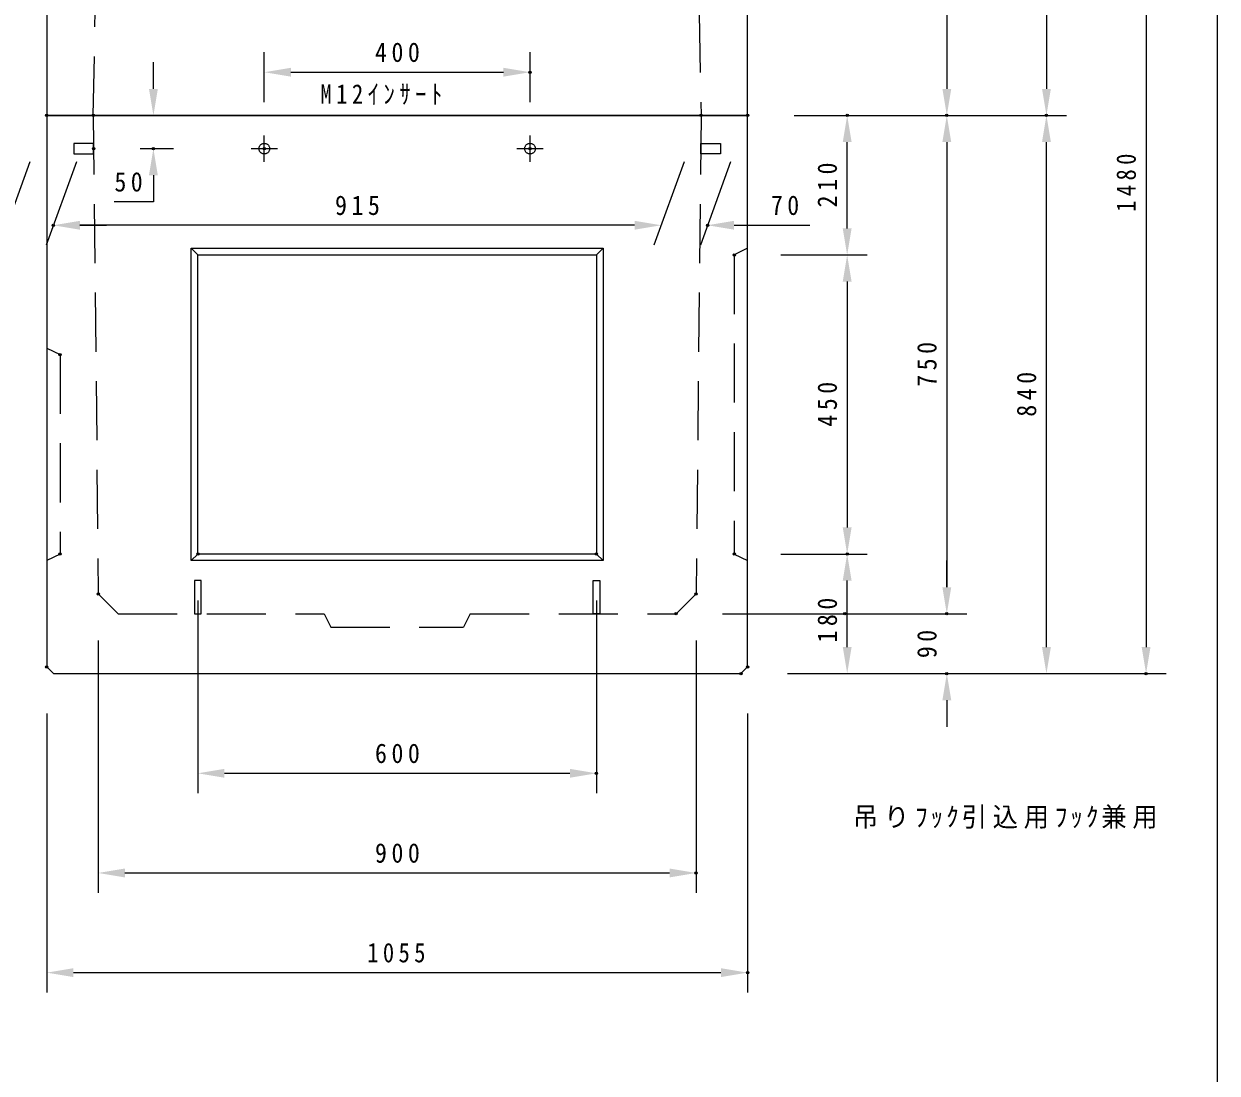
# Model space of a CAD drawing. Units: millimetres, scale not verified. Extents: x -4060 to 4060, y -2828 to 2828.
# Drawn here: x 2264 to 4060, y 0 to 1579 of the extents above; entities that cross this region are included whole.
import ezdxf

# ---------------------------------------------------------------- set-up
doc = ezdxf.new("R2010")
doc.units = ezdxf.units.MM
doc.header["$LTSCALE"] = 7
doc.header["$PDMODE"] = 32
doc.header["$PDSIZE"] = 3.5
doc.linetypes.add('USER1', pattern=[19.05, 12.7, -6.35])
for name, color, linetype, lineweight in [('0-1_DASHED', 7, 'USER1', 18), ('0-5_TXT', 7, 'Continuous', 18), ('0-7_LAYER', 7, 'Continuous', 18), ('0-A_NO', 7, 'Continuous', 18), ('0-B_NO2', 7, 'USER1', 18)]:
    doc.layers.add(name, color=color, linetype=linetype, lineweight=lineweight)
doc.layers.add('0-2_DIM', color=7, linetype='Continuous')
doc.layers.add('0-8_Defpoints', color=7, linetype='Continuous')
doc.styles.add('ＭＳ ゴシック', font='')
doc.styles.get('ＭＳ ゴシック').set_extended_font_data('MS Gothic')

# ---------------------------------------------------------------- blocks, each defined once
blk = doc.blocks.new('D36')
at = {"layer": '0-2_DIM'}
for p, q in [((6548.562, 4338.714), (6548.562, 4378.714)), ((6528.041, 4298.714), (6578.562, 4298.714)), ((6528.562, 4248.714), (6578.562, 4248.714))]:
    blk.add_line(p, q, dxfattribs=at)
blk.add_lwpolyline([(6548.562, 4208.714), (6548.562, 4168.714), (6489.53, 4168.714)], dxfattribs=at)
for points in [[(6541.895, 4338.714), (6555.228, 4338.714), (6548.562, 4298.714)], [(6541.895, 4208.714), (6555.228, 4208.714), (6548.562, 4248.714)]]:
    blk.add_solid(points, dxfattribs=at)
at = {"layer": '0-8_Defpoints'}
for p in [(6458.041, 4298.714), (6458.562, 4248.714), (6548.562, 4248.714)]:
    blk.add_point(p, dxfattribs=at)
at = {"layer": '0-2_DIM', "insert": (6489.846, 4183.714), "char_height": 29.33, "attachment_point": 7, "style": 'ＭＳ ゴシック'}
blk.add_mtext('\\T1.37;\\W0.9;50', dxfattribs=at)
blk = doc.blocks.new('D37')
at = {"layer": '0-8_Defpoints'}
for p in [(6408.041, 3938.714), (6238.041, 3638.714), (6408.041, 3638.714)]:
    blk.add_point(p, dxfattribs=at)
at = {"layer": '0-A_NO'}
for p, q in [((6338.041, 3938.714), (6208.041, 3938.714)), ((6238.041, 3898.714), (6238.041, 3678.714)), ((6338.041, 3638.714), (6208.041, 3638.714))]:
    blk.add_line(p, q, dxfattribs=at)
for points in [[(6231.374, 3898.714), (6244.708, 3898.714), (6238.041, 3938.714)], [(6231.374, 3678.714), (6244.708, 3678.714), (6238.041, 3638.714)]]:
    blk.add_solid(points, dxfattribs=at)
at = {"layer": '0-A_NO', "insert": (6223.041, 3755.314), "char_height": 29.33, "attachment_point": 7, "rotation": 90, "style": 'ＭＳ ゴシック'}
blk.add_mtext('\\T1.38;\\W0.9;300', dxfattribs=at)
blk = doc.blocks.new('D38')
at = {"layer": '0-2_DIM'}
for p, q in [((6362.563, 4228.714), (6316.966, 4103.438)), ((6432.563, 4228.714), (6386.966, 4103.438)), ((6287.885, 4133.438), (6173.854, 4133.438)), ((6437.885, 4133.438), (6477.885, 4133.438))]:
    blk.add_line(p, q, dxfattribs=at)
for points in [[(6287.885, 4140.105), (6287.885, 4126.771), (6327.885, 4133.438)], [(6437.885, 4140.105), (6437.885, 4126.771), (6397.885, 4133.438)]]:
    blk.add_solid(points, dxfattribs=at)
at = {"layer": '0-8_Defpoints'}
for p in [(6388.041, 4298.714), (6458.041, 4298.714), (6327.885, 4133.438)]:
    blk.add_point(p, dxfattribs=at)
at = {"layer": '0-2_DIM', "insert": (6189.169, 4148.438), "char_height": 29.33, "attachment_point": 7, "style": 'ＭＳ ゴシック'}
blk.add_mtext('\\T1.37;\\W0.9;70', dxfattribs=at)
blk = doc.blocks.new('D39')
at = {"layer": '0-2_DIM'}
for p, q in [((7347.563, 4228.714), (7301.966, 4103.438)), ((7417.563, 4228.714), (7371.966, 4103.438)), ((7272.885, 4133.438), (7232.885, 4133.438)), ((7422.885, 4133.438), (7536.917, 4133.438))]:
    blk.add_line(p, q, dxfattribs=at)
for points in [[(7272.885, 4140.105), (7272.885, 4126.771), (7312.885, 4133.438)], [(7422.885, 4140.105), (7422.885, 4126.771), (7382.885, 4133.438)]]:
    blk.add_solid(points, dxfattribs=at)
at = {"layer": '0-8_Defpoints'}
for p in [(7373.041, 4298.714), (7443.041, 4298.714), (7382.885, 4133.438)]:
    blk.add_point(p, dxfattribs=at)
at = {"layer": '0-2_DIM', "insert": (7478.201, 4148.438), "char_height": 29.33, "attachment_point": 7, "style": 'ＭＳ ゴシック'}
blk.add_mtext('\\T1.37;\\W0.9;70', dxfattribs=at)
blk = doc.blocks.new('D40')
at = {"layer": '0-2_DIM'}
for p, q in [((6432.563, 4228.714), (6386.966, 4103.438)), ((7347.563, 4228.714), (7301.966, 4103.438)), ((7272.885, 4133.438), (6437.885, 4133.438))]:
    blk.add_line(p, q, dxfattribs=at)
for points in [[(6437.885, 4140.105), (6437.885, 4126.771), (6397.885, 4133.438)], [(7272.885, 4140.105), (7272.885, 4126.771), (7312.885, 4133.438)]]:
    blk.add_solid(points, dxfattribs=at)
at = {"layer": '0-8_Defpoints'}
for p in [(6458.041, 4298.714), (7373.041, 4298.714), (6397.885, 4133.438)]:
    blk.add_point(p, dxfattribs=at)
at = {"layer": '0-2_DIM', "insert": (6821.985, 4148.438), "char_height": 29.33, "attachment_point": 7, "style": 'ＭＳ ゴシック'}
blk.add_mtext('\\T1.38;\\W0.9;915', dxfattribs=at)
blk = doc.blocks.new('D41')
at = {"layer": '0-2_DIM'}
for p, q in [((6388.041, 3398.714), (6388.041, 2978.714)), ((7443.041, 3398.714), (7443.041, 2978.714)), ((6428.041, 3008.714), (7403.041, 3008.714))]:
    blk.add_line(p, q, dxfattribs=at)
for points in [[(6428.041, 3015.381), (6428.041, 3002.048), (6388.041, 3008.714)], [(7403.041, 3015.381), (7403.041, 3002.048), (7443.041, 3008.714)]]:
    blk.add_solid(points, dxfattribs=at)
at = {"layer": '0-8_Defpoints'}
for p in [(6388.041, 3468.714), (7443.041, 3468.714), (7443.041, 3008.714)]:
    blk.add_point(p, dxfattribs=at)
at = {"layer": '0-2_DIM', "insert": (6870.441, 3023.714), "char_height": 29.33, "attachment_point": 7, "style": 'ＭＳ ゴシック'}
blk.add_mtext('\\T1.39;\\W0.85;1055', dxfattribs=at)
blk = doc.blocks.new('D42')
at = {"layer": '0-2_DIM'}
for p, q in [((6465.541, 3508.714), (6465.541, 3128.714)), ((7365.541, 3508.714), (7365.541, 3128.714)), ((6505.541, 3158.714), (7325.541, 3158.714))]:
    blk.add_line(p, q, dxfattribs=at)
for points in [[(6505.541, 3165.381), (6505.541, 3152.048), (6465.541, 3158.714)], [(7325.541, 3165.381), (7325.541, 3152.048), (7365.541, 3158.714)]]:
    blk.add_solid(points, dxfattribs=at)
at = {"layer": '0-8_Defpoints'}
for p in [(6465.541, 3578.714), (7365.541, 3578.714), (7365.541, 3158.714)]:
    blk.add_point(p, dxfattribs=at)
at = {"layer": '0-2_DIM', "insert": (6882.141, 3173.714), "char_height": 29.33, "attachment_point": 7, "style": 'ＭＳ ゴシック'}
blk.add_mtext('\\T1.38;\\W0.9;900', dxfattribs=at)
blk = doc.blocks.new('D43')
at = {"layer": '0-8_Defpoints'}
for p in [(6615.541, 3638.714), (7215.541, 3638.714), (7215.541, 3308.714)]:
    blk.add_point(p, dxfattribs=at)
at = {"layer": '0-A_NO'}
for p, q in [((6615.541, 3568.714), (6615.541, 3278.714)), ((7215.541, 3568.714), (7215.541, 3278.714)), ((6655.541, 3308.714), (7175.541, 3308.714))]:
    blk.add_line(p, q, dxfattribs=at)
for points in [[(6655.541, 3315.381), (6655.541, 3302.048), (6615.541, 3308.714)], [(7175.541, 3315.381), (7175.541, 3302.048), (7215.541, 3308.714)]]:
    blk.add_solid(points, dxfattribs=at)
at = {"layer": '0-A_NO', "insert": (6882.141, 3323.714), "char_height": 29.33, "attachment_point": 7, "style": 'ＭＳ ゴシック'}
blk.add_mtext('\\T1.38;\\W0.9;600', dxfattribs=at)
blk = doc.blocks.new('D44')
at = {"layer": '0-8_Defpoints'}
for p in [(7423.041, 3638.714), (7593.041, 3638.714), (7433.041, 3458.714)]:
    blk.add_point(p, dxfattribs=at)
at = {"layer": '0-A_NO'}
for p, q in [((7493.041, 3638.714), (7623.041, 3638.714)), ((7593.041, 3498.714), (7593.041, 3598.714)), ((7503.041, 3458.714), (7623.041, 3458.714))]:
    blk.add_line(p, q, dxfattribs=at)
for points in [[(7586.374, 3598.714), (7599.708, 3598.714), (7593.041, 3638.714)], [(7586.374, 3498.714), (7599.708, 3498.714), (7593.041, 3458.714)]]:
    blk.add_solid(points, dxfattribs=at)
at = {"layer": '0-A_NO', "insert": (7578.041, 3505.415), "char_height": 29.33, "attachment_point": 7, "rotation": 90, "style": 'ＭＳ ゴシック'}
blk.add_mtext('\\T1.38;\\W0.9;180', dxfattribs=at)
blk = doc.blocks.new('D45')
at = {"layer": '0-2_DIM'}
for p, q in [((7513.041, 4298.714), (7923.041, 4298.714)), ((7893.041, 3498.714), (7893.041, 4258.714)), ((7503.041, 3458.714), (7923.041, 3458.714))]:
    blk.add_line(p, q, dxfattribs=at)
for points in [[(7886.374, 4258.714), (7899.708, 4258.714), (7893.041, 4298.714)], [(7886.374, 3498.714), (7899.708, 3498.714), (7893.041, 3458.714)]]:
    blk.add_solid(points, dxfattribs=at)
at = {"layer": '0-8_Defpoints'}
for p in [(7443.041, 4298.714), (7893.041, 4298.714), (7433.041, 3458.714)]:
    blk.add_point(p, dxfattribs=at)
at = {"layer": '0-2_DIM', "insert": (7878.041, 3845.314), "char_height": 29.33, "attachment_point": 7, "rotation": 90, "style": 'ＭＳ ゴシック'}
blk.add_mtext('\\T1.38;\\W0.9;840', dxfattribs=at)
blk = doc.blocks.new('D46')
at = {"layer": '0-2_DIM'}
for p, q in [((7743.041, 3588.714), (7743.041, 3628.714)), ((7659.291, 3548.714), (7773.041, 3548.714)), ((7503.041, 3458.714), (7773.041, 3458.714)), ((7743.041, 3418.714), (7743.041, 3378.714))]:
    blk.add_line(p, q, dxfattribs=at)
for points in [[(7736.374, 3588.714), (7749.708, 3588.714), (7743.041, 3548.714)], [(7736.374, 3418.714), (7749.708, 3418.714), (7743.041, 3458.714)]]:
    blk.add_solid(points, dxfattribs=at)
at = {"layer": '0-8_Defpoints'}
for p in [(7589.291, 3548.714), (7433.041, 3458.714), (7743.041, 3458.714)]:
    blk.add_point(p, dxfattribs=at)
at = {"layer": '0-2_DIM', "insert": (7728.041, 3482.014), "char_height": 29.33, "attachment_point": 7, "rotation": 90, "style": 'ＭＳ ゴシック'}
blk.add_mtext('\\T1.37;\\W0.9;90', dxfattribs=at)
blk = doc.blocks.new('D47')
at = {"layer": '0-2_DIM'}
for p, q in [((7513.041, 4298.714), (7773.041, 4298.714)), ((7743.041, 4258.714), (7743.041, 3588.714)), ((7405.541, 3548.714), (7773.041, 3548.714))]:
    blk.add_line(p, q, dxfattribs=at)
for points in [[(7736.374, 4258.714), (7749.708, 4258.714), (7743.041, 4298.714)], [(7736.374, 3588.714), (7749.708, 3588.714), (7743.041, 3548.714)]]:
    blk.add_solid(points, dxfattribs=at)
at = {"layer": '0-8_Defpoints'}
for p in [(7443.041, 4298.714), (7335.541, 3548.714), (7743.041, 3548.714)]:
    blk.add_point(p, dxfattribs=at)
at = {"layer": '0-2_DIM', "insert": (7728.041, 3890.314), "char_height": 29.33, "attachment_point": 7, "rotation": 90, "style": 'ＭＳ ゴシック'}
blk.add_mtext('\\T1.38;\\W0.9;750', dxfattribs=at)
blk = doc.blocks.new('D48')
at = {"layer": '0-8_Defpoints'}
for p in [(7423.041, 4088.714), (7423.041, 3638.714), (7593.041, 3638.714)]:
    blk.add_point(p, dxfattribs=at)
at = {"layer": '0-A_NO'}
for p, q in [((7493.041, 4088.714), (7623.041, 4088.714)), ((7593.041, 4048.714), (7593.041, 3678.714)), ((7493.041, 3638.714), (7623.041, 3638.714))]:
    blk.add_line(p, q, dxfattribs=at)
for points in [[(7586.374, 4048.714), (7599.708, 4048.714), (7593.041, 4088.714)], [(7586.374, 3678.714), (7599.708, 3678.714), (7593.041, 3638.714)]]:
    blk.add_solid(points, dxfattribs=at)
at = {"layer": '0-A_NO', "insert": (7578.041, 3830.314), "char_height": 29.33, "attachment_point": 7, "rotation": 90, "style": 'ＭＳ ゴシック'}
blk.add_mtext('\\T1.38;\\W0.9;450', dxfattribs=at)
blk = doc.blocks.new('D49')
at = {"layer": '0-8_Defpoints'}
for p in [(7443.041, 4298.714), (7593.041, 4298.714), (7423.041, 4088.714)]:
    blk.add_point(p, dxfattribs=at)
at = {"layer": '0-A_NO'}
for p, q in [((7513.041, 4298.714), (7623.041, 4298.714)), ((7593.041, 4128.714), (7593.041, 4258.714)), ((7493.041, 4088.714), (7623.041, 4088.714))]:
    blk.add_line(p, q, dxfattribs=at)
for points in [[(7586.374, 4258.714), (7599.708, 4258.714), (7593.041, 4298.714)], [(7586.374, 4128.714), (7599.708, 4128.714), (7593.041, 4088.714)]]:
    blk.add_solid(points, dxfattribs=at)
at = {"layer": '0-A_NO', "insert": (7578.037, 4160.314), "char_height": 29.33, "attachment_point": 7, "rotation": 90, "style": 'ＭＳ ゴシック'}
blk.add_mtext('\\T1.38;\\W0.9;210', dxfattribs=at)
blk = doc.blocks.new('D52')
at = {"layer": '0-2_DIM'}
for p, q in [((7503.041, 4838.714), (7923.041, 4838.714)), ((7893.041, 4798.714), (7893.041, 4338.714)), ((7513.041, 4298.714), (7923.041, 4298.714))]:
    blk.add_line(p, q, dxfattribs=at)
for points in [[(7886.374, 4798.714), (7899.708, 4798.714), (7893.041, 4838.714)], [(7886.374, 4338.714), (7899.708, 4338.714), (7893.041, 4298.714)]]:
    blk.add_solid(points, dxfattribs=at)
at = {"layer": '0-8_Defpoints'}
for p in [(7433.041, 4838.714), (7443.041, 4298.714), (7893.041, 4298.714)]:
    blk.add_point(p, dxfattribs=at)
at = {"layer": '0-2_DIM', "insert": (7878.041, 4535.314), "char_height": 29.33, "attachment_point": 7, "rotation": 90, "style": 'ＭＳ ゴシック'}
blk.add_mtext('\\T1.38;\\W0.9;540', dxfattribs=at)
blk = doc.blocks.new('D54')
at = {"layer": '0-2_DIM'}
for p, q in [((7405.541, 4748.714), (7773.041, 4748.714)), ((7743.041, 4708.714), (7743.041, 4338.714)), ((7513.041, 4298.714), (7773.041, 4298.714))]:
    blk.add_line(p, q, dxfattribs=at)
for points in [[(7736.374, 4708.714), (7749.708, 4708.714), (7743.041, 4748.714)], [(7736.374, 4338.714), (7749.708, 4338.714), (7743.041, 4298.714)]]:
    blk.add_solid(points, dxfattribs=at)
at = {"layer": '0-8_Defpoints'}
for p in [(7335.541, 4748.714), (7443.041, 4298.714), (7743.041, 4298.714)]:
    blk.add_point(p, dxfattribs=at)
at = {"layer": '0-2_DIM', "insert": (7728.041, 4490.314), "char_height": 29.33, "attachment_point": 7, "rotation": 90, "style": 'ＭＳ ゴシック'}
blk.add_mtext('\\T1.38;\\W0.9;450', dxfattribs=at)
blk = doc.blocks.new('D59')
at = {"layer": '0-5_TXT'}
for p, q in [((7405.541, 4938.714), (8073.041, 4938.714)), ((8043.041, 4898.714), (8043.041, 3498.714)), ((7503.041, 3458.714), (8073.041, 3458.714))]:
    blk.add_line(p, q, dxfattribs=at)
for points in [[(8036.374, 4898.714), (8049.708, 4898.714), (8043.041, 4938.714)], [(8036.374, 3498.714), (8049.708, 3498.714), (8043.041, 3458.714)]]:
    blk.add_solid(points, dxfattribs=at)
at = {"layer": '0-8_Defpoints'}
for p in [(7335.541, 4938.714), (7433.041, 3458.714), (8043.041, 3458.714)]:
    blk.add_point(p, dxfattribs=at)
at = {"layer": '0-5_TXT', "insert": (8028.041, 4153.614), "char_height": 29.33, "attachment_point": 7, "rotation": 90, "style": 'ＭＳ ゴシック'}
blk.add_mtext('\\T1.39;\\W0.85;1480', dxfattribs=at)
blk = doc.blocks.new('D62')
at = {"layer": '0-2_DIM'}
for p, q in [((6715.541, 4318.714), (6715.541, 4393.762)), ((7115.541, 4318.714), (7115.541, 4393.762)), ((6755.541, 4363.762), (7075.541, 4363.762))]:
    blk.add_line(p, q, dxfattribs=at)
for points in [[(6755.541, 4370.429), (6755.541, 4357.095), (6715.541, 4363.762)], [(7075.541, 4370.429), (7075.541, 4357.095), (7115.541, 4363.762)]]:
    blk.add_solid(points, dxfattribs=at)
at = {"layer": '0-8_Defpoints'}
for p in [(7115.541, 4363.762), (6715.541, 4248.714), (7115.541, 4248.714)]:
    blk.add_point(p, dxfattribs=at)
at = {"layer": '0-2_DIM', "insert": (6882.141, 4378.762), "char_height": 29.33, "attachment_point": 7, "style": 'ＭＳ ゴシック'}
blk.add_mtext('\\T1.38;\\W0.9;400', dxfattribs=at)

msp = doc.modelspace()

# ---------------------------------------------------------------- linework, layer by layer
at = {"layer": '0-1_DASHED'}
for p, q in [((2368.041, 1441.214), (2375.541, 1861.214)), ((3275.541, 1861.214), (3283.041, 1441.214)), ((2368.041, 1441.214), (2375.541, 721.214)), ((3283.041, 1441.214), (3275.541, 721.214)), ((2375.541, 721.214), (2405.541, 691.214)), ((3245.541, 691.214), (3275.541, 721.214)), ((2405.541, 691.214), (2715.541, 691.214)), ((2715.541, 691.214), (2725.541, 671.214)), ((2935.541, 691.214), (2925.541, 671.214)), ((2935.541, 691.214), (3245.541, 691.214)), ((2725.541, 671.214), (2925.541, 671.214))]:
    msp.add_line(p, q, dxfattribs=at)
for points in [[(2338.562, 1383.214), (2368.562, 1383.214), (2368.562, 1399.214), (2338.562, 1399.214)], [(3312.52, 1383.214), (3282.52, 1383.214), (3282.52, 1399.214), (3312.52, 1399.214)], [(2530.541, 741.214), (2520.541, 741.214), (2520.541, 691.214), (2530.541, 691.214)], [(3120.541, 741.214), (3130.541, 741.214), (3130.541, 691.214), (3120.541, 691.214)]]:
    msp.add_lwpolyline(points, close=True, dxfattribs=at)
for centre in [(2625.541, 1391.214), (3025.541, 1391.214)]:
    msp.add_circle(centre, 8, dxfattribs=at)
at = {"layer": '0-7_LAYER'}
for p, q in [((2625.541, 1371.214), (2625.541, 1411.214)), ((3025.541, 1371.214), (3025.541, 1411.214)), ((2605.541, 1391.214), (2645.541, 1391.214)), ((3005.541, 1391.214), (3045.541, 1391.214))]:
    msp.add_line(p, q, dxfattribs=at)
for points in [[(-4060, -2827.5), (-4060, 2827.5), (4060, 2827.5), (4060, -2827.5)], [(4060, -2827.5), (-4060, -2827.5), (-4060, 2827.5), (4060, 2827.5)], [(2298.041, 1441.214), (3353.041, 1441.214), (3353.041, 1971.214), (3343.041, 1981.214), (2308.041, 1981.214), (2298.041, 1971.214)], [(2308.041, 601.214), (3343.041, 601.214), (3353.041, 611.214), (3353.041, 1441.214), (2298.041, 1441.214), (2298.041, 611.214)]]:
    msp.add_lwpolyline(points, close=True, dxfattribs=at)
at = {"layer": '0-A_NO'}
for p, q in [((3125.541, 1231.214), (3135.541, 1241.214)), ((2525.541, 781.214), (2515.541, 771.214)), ((3125.541, 781.214), (3135.541, 771.214))]:
    msp.add_line(p, q, dxfattribs=at)
msp.add_lwpolyline([(2515.541, 1241.214), (2525.541, 1231.214), (3125.541, 1231.214), (3125.541, 781.214), (2525.541, 781.214), (2525.541, 1231.214)], dxfattribs=at)
msp.add_lwpolyline([(2515.541, 1241.214), (3135.541, 1241.214), (3135.541, 771.214), (2515.541, 771.214)], close=True, dxfattribs=at)
at = {"layer": '0-B_NO2'}
for p, q in [((3353.041, 1241.214), (3333.041, 1231.214)), ((3333.041, 1231.214), (3333.041, 781.214)), ((2298.041, 1091.214), (2318.041, 1081.214)), ((2318.041, 1081.214), (2318.041, 781.214)), ((2318.041, 781.214), (2298.041, 771.214)), ((3333.041, 781.214), (3353.041, 771.214))]:
    msp.add_line(p, q, dxfattribs=at)

# ---------------------------------------------------------------- block references
at = {"layer": '0-2_DIM'}
for name in ['D52', 'D54', 'D62', 'D36', 'D38', 'D40', 'D39', 'D47', 'D45', 'D46', 'D42', 'D41']:
    msp.add_blockref(name, (-4090, -2857.5), dxfattribs=at)
at = {"layer": '0-5_TXT'}
msp.add_blockref('D59', (-4090, -2857.5), dxfattribs=at)
at = {"layer": '0-A_NO'}
for name in ['D49', 'D48', 'D37', 'D43', 'D44']:
    msp.add_blockref(name, (-4090, -2857.5), dxfattribs=at)

# ---------------------------------------------------------------- texts
at = {"layer": '0-5_TXT', "char_height": 29.33, "attachment_point": 7, "style": 'ＭＳ ゴシック'}
for s, insert in [('\\T1.4;\\W0.85;M12ｲﾝｻｰﾄ', (2709.972, 1457.316)), ('\\T1.23;\\W0.95;吊りﾌｯｸ引込用ﾌｯｸ兼用', (3511.734, 367.675))]:
    msp.add_mtext(s, dxfattribs=dict(at, insert=insert))

doc.saveas('drawing.dxf')
